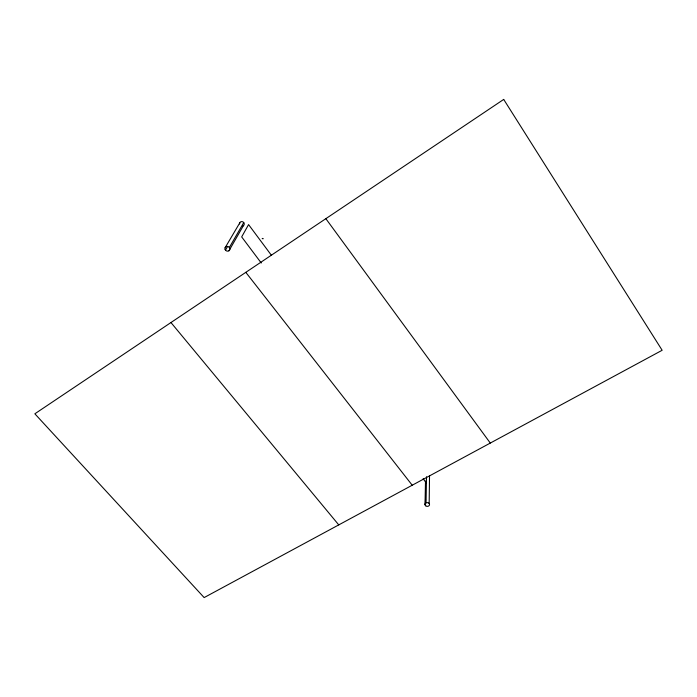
<?xml version="1.0" encoding="UTF-8"?>
<svg xmlns="http://www.w3.org/2000/svg" width="697" height="697" viewBox="0 0 697 697"><rect width="100%" height="100%" fill="white"/><g stroke="black" fill="none" stroke-linecap="round" stroke-linejoin="round"><path stroke-width="1.05" d="M429.169 503.495L429.535 475.72M425.397 505.491L425.518 499.069M426.041 502.903L426.512 476.748M425.031 504.567L425.492 481.043M228.965 250.781L243.358 225.706M229.357 247.47L243.741 222.587M225.48 250.127L227.649 246.416M225.105 247.749L239.777 222.857M170.957 322.537L338.759 524.893M245.814 272.344L412.223 485.225M261.262 263.004L241.676 236.91L248.576 224.591L271.255 255.076M423.14 478.717L426.398 483.073M325.847 218.675L490.296 443.065M239.637 224.007A2.37 2.187 34.6 0 1 241.397 221.629A2.37 2.187 34.6 0 1 244.124 223.301A2.37 2.187 34.6 0 1 242.835 225.967M262.29 238.418L262.978 238.74L262.29 238.418M503.704 99.418L34.85 413.8L204.143 597.582L662.15 350.269L503.704 99.418M425.78 505.865A2.265 1.882 3.5 0 0 429.5 504.916A2.265 1.882 3.5 0 0 426.573 502.694A2.265 1.882 3.5 0 0 425.78 505.865M225.14 249.561A2.544 2.318 32.5 0 0 229.409 250.362A2.544 2.318 32.5 0 0 227.692 246.459A2.544 2.318 32.5 0 0 225.14 249.561"/></g></svg>
